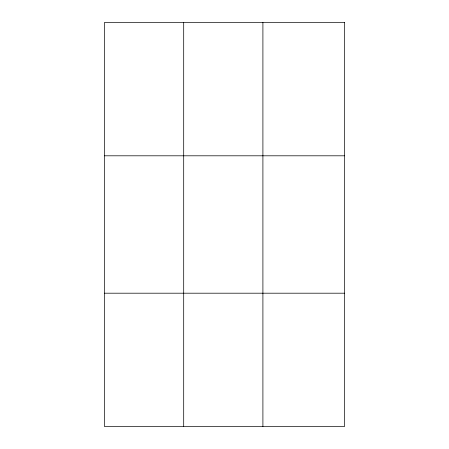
<?xml version="1.0" encoding="UTF-8"?>
<svg xmlns="http://www.w3.org/2000/svg" width="449" height="449" viewBox="0 0 449 449"><rect width="100%" height="100%" fill="white"/><g stroke="black" fill="none" stroke-linecap="round" stroke-linejoin="round"><path stroke-width="0.67" d="M183.697 426.55L183.697 22.45M262.906 426.55L262.906 22.45M104.482 155.803L344.518 155.803M104.482 293.197L344.518 293.197M344.518 22.45L344.518 426.55L104.482 426.55L104.482 22.45L344.518 22.45"/></g></svg>
